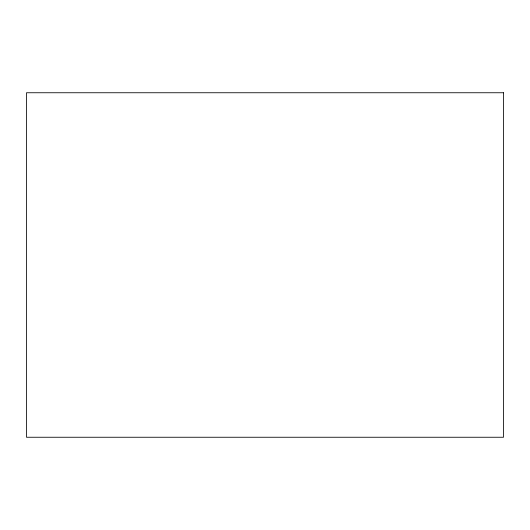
<?xml version="1.0" encoding="UTF-8"?>
<svg xmlns="http://www.w3.org/2000/svg" width="530" height="530" viewBox="0 0 530 530"><rect width="100%" height="100%" fill="white"/><g stroke="black" fill="none" stroke-linecap="round" stroke-linejoin="round"><path stroke-width="0.79" d="M503.5 92.75L26.5 92.75L26.5 437.25L503.5 437.25L503.5 92.75"/></g></svg>
